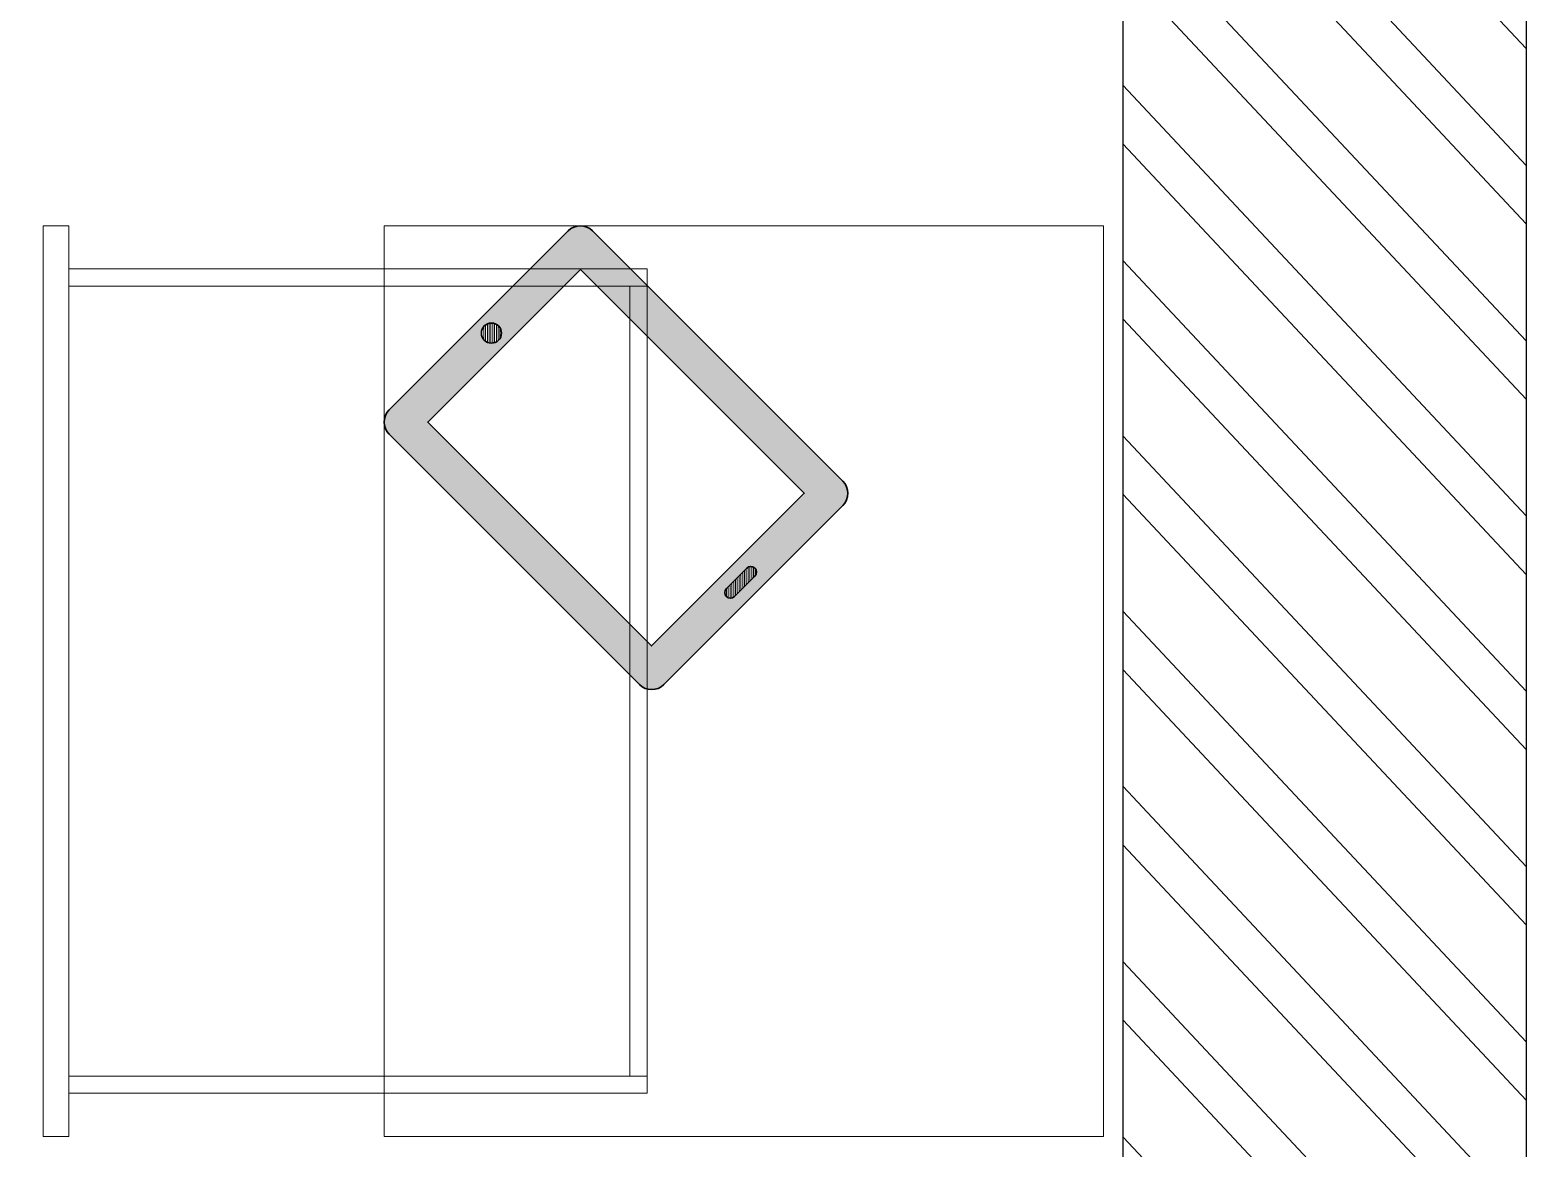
# Model space of a CAD drawing. Header units: feet. Extents: x 2861080 to 2876620, y -5769285 to -5762565.
# Drawn here: x 2875580 to 2876620, y -5767106 to -5766329 of the extents above; entities that cross this region are included whole.
import ezdxf

# ---------------------------------------------------------------- set-up
doc = ezdxf.new("R2010")
doc.units = ezdxf.units.FT
doc.header["$LTSCALE"] = 33
doc.header["$MEASUREMENT"] = 0
doc.layers.add('A-WALL', color=1, linetype='Continuous')
for name, color, linetype, lineweight in [('LENS-FURNITURE', 13, 'Continuous', 9), ('LENS_DIMENSION', 193, 'Continuous', 0), ('LN-HATCH', 251, 'Continuous', 0)]:
    doc.layers.add(name, color=color, linetype=linetype, lineweight=lineweight)

# ---------------------------------------------------------------- blocks, each defined once
blk = doc.blocks.new('A$C77818510')
at = {"layer": 'LN-HATCH'}
h = blk.add_hatch(dxfattribs=at)
h.set_pattern_fill('ANSI32', color=256, scale=222, angle=268.1105192815815)
h.set_pattern_definition([(313.1105192815815, (-2876679.923323048, 5460004.65301725), (60.77556509153959, 56.89370077437428), []), (313.1105192815815, (-2876681.217277818, 5459965.429928693), (60.77556509153959, 56.89370077437428), [])])
h.paths.add_polyline_path([(-14940, 5399.999999523164), (-13680, 5399.999999523164), (-13680, 5120), (-14940, 5120)])
h.paths.add_polyline_path([(-14940, -900), (-13400, -900), (-13400, -1180), (-14940, -1180)])
h.paths.add_polyline_path([(-4640, 0), (-13400, 0), (-13400, 280), (-4640, 280)])
h.paths.add_polyline_path([(-4220, 280), (-280, 280), (-280, 5120), (-2040, 5120), (-2040, 3560), (-2459.999999046326, 3560), (-2459.999999046326, 5120), (-4220, 5120), (-4220, 5399.999999523164), (0, 5399.999999523164), (0, 0), (-4220, 0)])
h.paths.add_polyline_path([(-1030, 2987), (-1030, 2837), (-2190, 2837), (-2190, 3560), (-2040, 3560), (-2040, 2987)], flags=17)
h.paths.add_polyline_path([(-9879.999999046326, 5399.999999523164), (-4640, 5399.999999523164), (-4640, 5120), (-7759.999999046326, 5120), (-7759.999999046792, 5040), (-8000, 5040), (-8000, 5120), (-9879.999999046326, 5120)])
h.paths.add_polyline_path([(-13400, 5399.999999523164), (-10299.99999904632, 5399.999999523164), (-10299.99999904632, 5120), (-13400, 5120)])
at = {"layer": 'A-WALL'}
blk.add_lwpolyline([(-4220, 280), (-280, 280), (-280, 5120), (-2040, 5120), (-2040, 3560), (-2459.999999046326, 3560), (-2459.999999046326, 5120), (-4220, 5120), (-4220, 5399.999999523164), (0, 5399.999999523164), (0, 0), (-4220, 0)], close=True, dxfattribs=at)
blk = doc.blocks.new('TRIAL SET CABINET 633x500')
at = {"layer": 'LENS-FURNITURE'}
h = blk.add_hatch(color=9, dxfattribs=at)
h.dxf.hatch_style = 1
edge = h.paths.add_edge_path()
edge.add_line((-8.54246803093703, -981.9670201920668), (115.9083254579454, -857.5162267031847))
edge.add_arc((107.4230440836399, -849.030945328879), 12.00000000009463, 315, 405)
edge.add_line((115.9083254579454, -840.5456639545736), (-58.03994271345434, -666.5973957831737))
edge.add_arc((-66.52522408775982, -675.0826771574792), 12.00000000009463, 45.00000000000002, 135)
edge.add_line((-75.01050546206531, -666.5973957831737), (-199.4612989509478, -791.0481892720562))
edge.add_arc((-190.9760175766423, -799.5334706454303), 11.99999999943607, 135.0000000031442, 225.0000000031442)
edge.add_line((-199.4612989500165, -808.0187520197359), (-25.5130307786167, -981.967020191136))
edge.add_arc((-17.02774940431148, -973.4817388177615), 11.99999999943605, 224.9999999968574, 314.9999999968578)
h.paths.add_polyline_path([(-17.02774940524252, -955.0969625067663), (89.03826777357607, -849.0309453279477), (-66.52522408775982, -693.4674534666119), (-172.5912412665784, -799.5334706454305)], flags=16)
edge = h.paths.add_edge_path(flags=16)
edge.add_line((-138.2965623782947, -741.9042679787381), (-124.1544267544522, -727.7621323548956))
edge.add_arc((-121.3259996296837, -730.5905594796641), 4.000000000031514, 45.00000000000051, 134.9999999999996, ccw=False)
edge.add_arc((-121.3259996296838, -730.5905594796641), 4.000000000031584, -45.000000000000625, 44.999999999999375, ccw=False)
edge.add_line((-118.4975725049153, -733.4189866044327), (-132.6397081287578, -747.561122228275))
edge.add_arc((-135.4681352535263, -744.7326951035067), 4.000000000031524, 225.0000000000006, 314.99999999999966, ccw=False)
edge.add_arc((-135.4681352535261, -744.7326951035066), 4.000000000031665, 135.0000000000006, 225.0000000000006, ccw=False)
edge = h.paths.add_edge_path(flags=16)
edge.add_arc((44.84409394953398, -910.9027886827243), 7, 0, 360)
at = {"layer": 'LENS-FURNITURE', "lineweight": 0}
h = blk.add_hatch(dxfattribs=at)
h.set_pattern_fill('ANSI31', color=252, scale=10, angle=405)
h.set_pattern_definition([(90, (-3772352.875833935, -3684050.327587578), (-1.25, 2e-16), [])])
edge = h.paths.add_edge_path()
edge.add_line((-138.2965623782947, -741.9042679787381), (-124.1544267544522, -727.7621323548956))
edge.add_arc((-121.3259996296837, -730.5905594796641), 4.000000000031514, 45.00000000000051, 134.9999999999996, ccw=False)
edge.add_arc((-121.3259996296838, -730.5905594796641), 4.000000000031584, -45.000000000000625, 44.999999999999375, ccw=False)
edge.add_line((-118.4975725049153, -733.4189866044327), (-132.6397081287578, -747.561122228275))
edge.add_arc((-135.4681352535263, -744.7326951035067), 4.000000000031524, 225.0000000000006, 314.99999999999966, ccw=False)
edge.add_arc((-135.4681352535261, -744.7326951035066), 4.000000000031665, 135.0000000000006, 225.0000000000006, ccw=False)
edge = h.paths.add_edge_path()
edge.add_arc((44.84409394953398, -910.9027886827243), 7, 0, 360)
blk.add_circle((0, 0), 50.09224864585668)
at = {"layer": 'LENS-FURNITURE'}
blk.add_lwpolyline([(119.4230440827086, -352.4817388160154), (119.4230440827086, -985.4817388160156), (-380.5769559172913, -985.4817388160156), (-380.5769559172913, -352.4817388160154)], close=True, dxfattribs=at)
at = {"layer": 'LENS-FURNITURE', "color": 146}
for points in [[(338.5359051078558, -352.4817388160154), (338.5359051078558, -985.4817388160156), (356.5359051078559, -985.4817388160156), (356.5359051078559, -352.4817388160154)], [(-63.4640948921442, -382.4817388160154), (-63.4640948921442, -394.4817388160154), (338.5359051078558, -394.4817388160154), (338.5359051078558, -382.4817388160154)], [(-63.4640948921442, -394.4817388160154), (-63.4640948921442, -943.4817388160153), (-51.4640948921442, -943.4817388160153), (-51.4640948921442, -394.4817388160154)], [(-63.4640948921442, -955.4817388160152), (-63.4640948921442, -943.4817388160153), (338.5359051078558, -943.4817388160153), (338.5359051078558, -955.4817388160152)]]:
    blk.add_lwpolyline(points, close=True, dxfattribs=at)
at = {"layer": 'LENS-FURNITURE', "color": 18, "lineweight": 30}
for points in [[(-8.54246803093703, -981.9670201920668), (115.9083254579454, -857.5162267031847, 0.4142135623730951), (115.9083254579454, -840.5456639545736), (-58.03994271345434, -666.5973957831737, 0.4142135623730951), (-75.01050546206531, -666.5973957831737), (-199.4612989509478, -791.0481892720562, 0.4142135623730951), (-199.4612989500165, -808.0187520197359), (-25.51303077861669, -981.967020191136, 0.4142135623730951)], [(-138.2965623782947, -741.9042679787381), (-124.1544267544522, -727.7621323548956, -0.4142135623730951), (-118.4975725049153, -727.7621323548956), (-118.4975725049153, -727.7621323548956, -0.4142135623730951), (-118.4975725049153, -733.4189866044327), (-132.6397081287578, -747.561122228275, -0.4142135623730951), (-138.2965623782947, -747.561122228275), (-138.2965623782947, -747.561122228275, -0.4142135623730951)]]:
    blk.add_lwpolyline(points, format="xyb", close=True, dxfattribs=at)
blk.add_lwpolyline([(-17.02774940524252, -955.0969625067663), (89.03826777357607, -849.0309453279477), (-66.52522408775982, -693.4674534666119), (-172.5912412665784, -799.5334706454305)], close=True, dxfattribs=at)
blk.add_circle((44.84409394953398, -910.9027886827243), 7, dxfattribs=at)

msp = doc.modelspace()

# ---------------------------------------------------------------- block references
at = {"layer": 'LENS-FURNITURE', "rotation": 180}
msp.add_blockref('TRIAL SET CABINET 633x500', (2875945.534003848, -5767450.411193088), dxfattribs=at)
at = {"layer": 'LENS_DIMENSION'}
msp.add_blockref('A$C77818510', (2876619.92900058, -5768105.411193089), dxfattribs=at)

doc.saveas('drawing.dxf')
